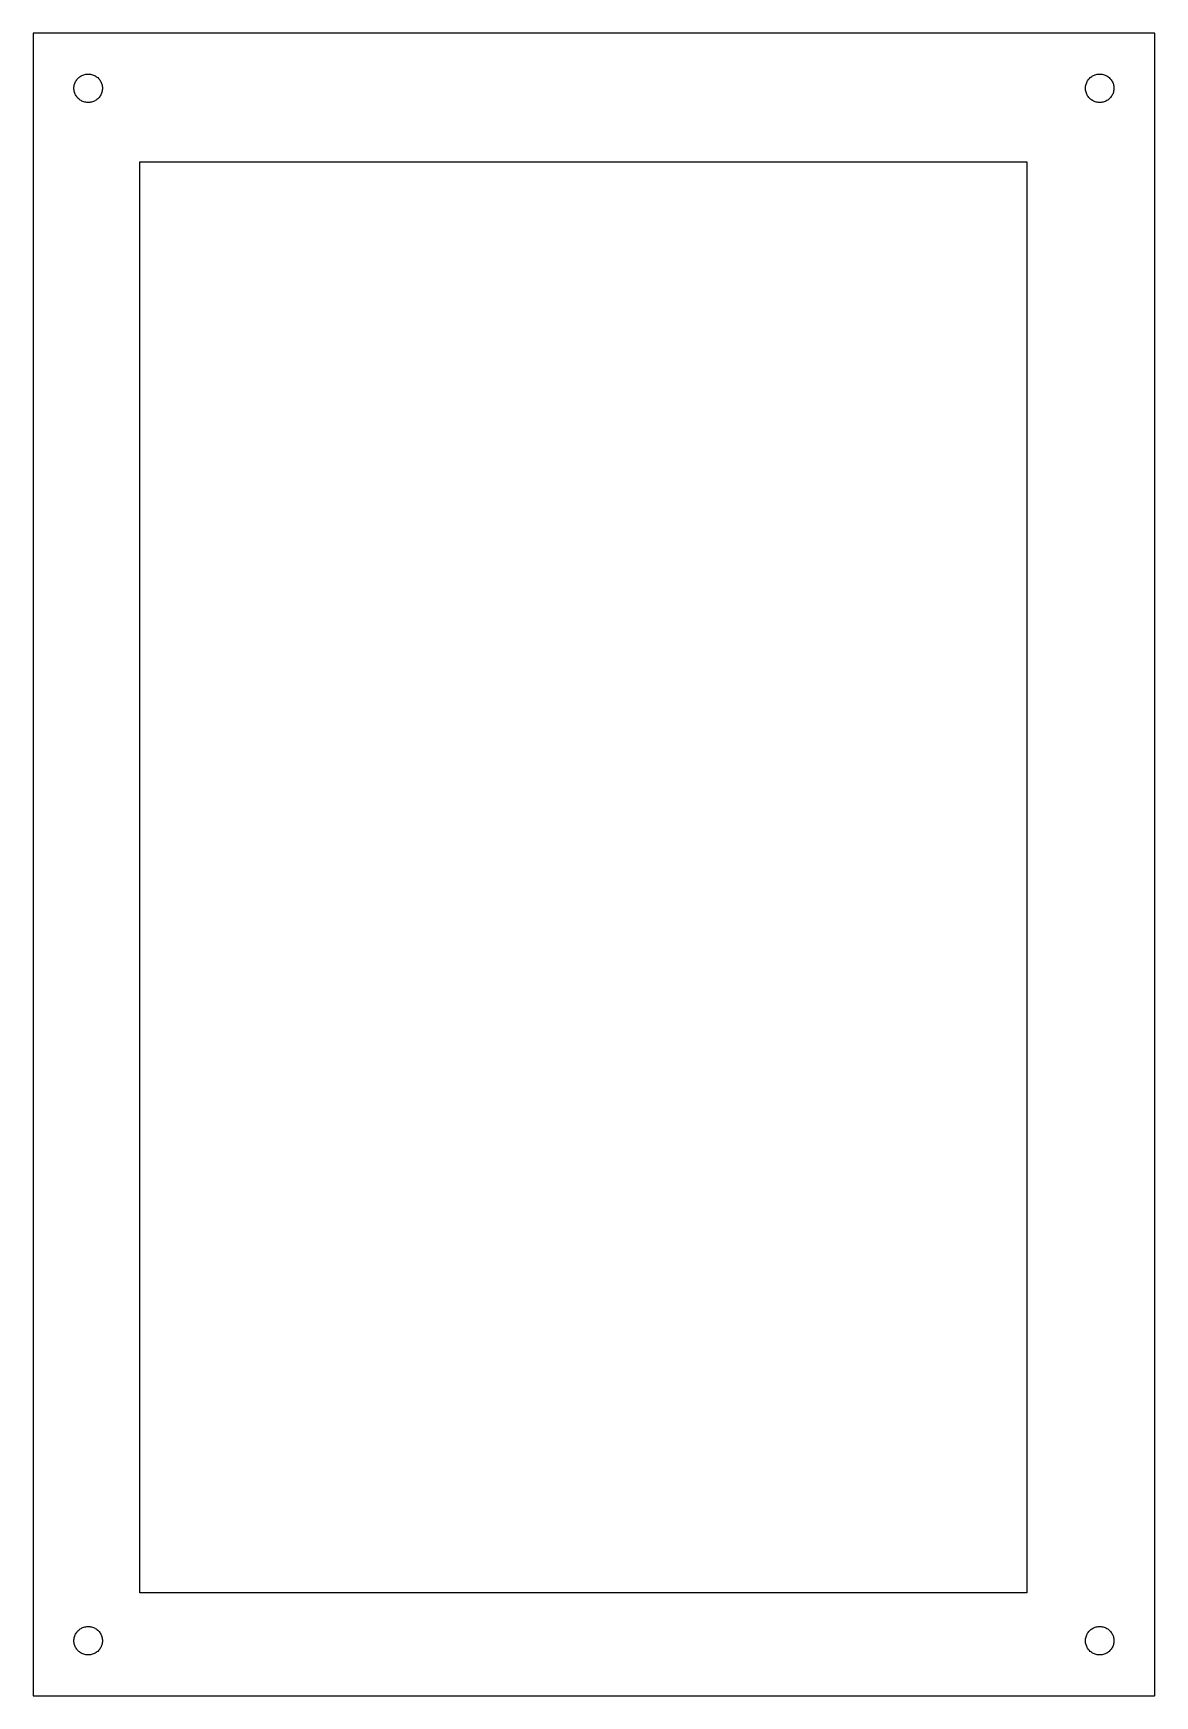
# Model space of a CAD drawing. Header units: metres. Extents: x -65 to 65, y -97 to 97.
import ezdxf

# ---------------------------------------------------------------- set-up
doc = ezdxf.new("R2010")
doc.units = ezdxf.units.M

msp = doc.modelspace()

# ---------------------------------------------------------------- linework, layer by layer
for p, q in [((65.41, 97.0173), (-65.43, 97.0173)), ((-65.43, 97.0173), (-65.43, -97.0173)), ((65.44, 97), (65.41, 97.0173)), ((65.44, -97), (65.44, 97)), ((-60.5799, 91.1678), (-60.5365, 91.2752)), ((-60.5365, 91.2752), (-60.4857, 91.3793)), ((-60.4857, 91.3793), (-60.4278, 91.4797)), ((-60.4278, 91.4797), (-60.363, 91.5757)), ((-60.363, 91.5757), (-60.2916, 91.667)), ((-60.2916, 91.667), (-60.2141, 91.7531)), ((-60.2141, 91.7531), (-60.1308, 91.8336)), ((-60.1308, 91.8336), (-60.042, 91.9081)), ((-60.042, 91.9081), (-59.9483, 91.9762)), ((-59.9483, 91.9762), (-59.85, 92.0376)), ((-59.85, 92.0376), (-59.7477, 92.092)), ((-59.7477, 92.092), (-59.6418, 92.1391)), ((-59.6418, 92.1391), (-59.533, 92.1788)), ((-59.533, 92.1788), (-59.4216, 92.2107)), ((-59.4216, 92.2107), (-59.3083, 92.2348)), ((-59.3083, 92.2348), (-59.1935, 92.2509)), ((-59.1935, 92.2509), (-59.0779, 92.259)), ((-59.0779, 92.259), (-58.9621, 92.259)), ((-58.9621, 92.259), (-58.8465, 92.2509)), ((-58.8465, 92.2509), (-58.7317, 92.2348)), ((-58.7317, 92.2348), (-58.6184, 92.2107)), ((-58.6184, 92.2107), (-58.507, 92.1788)), ((-58.507, 92.1788), (-58.3982, 92.1391)), ((-58.3982, 92.1391), (-58.2923, 92.092)), ((-58.2923, 92.092), (-58.19, 92.0376)), ((-58.19, 92.0376), (-58.0917, 91.9762)), ((-58.0917, 91.9762), (-57.998, 91.9081)), ((-57.998, 91.9081), (-57.9092, 91.8336)), ((-57.9092, 91.8336), (-57.8259, 91.7531)), ((-57.8259, 91.7531), (-57.7484, 91.667)), ((-57.7484, 91.667), (-57.677, 91.5757)), ((-57.677, 91.5757), (-57.6122, 91.4797)), ((-57.6122, 91.4797), (-57.5543, 91.3793)), ((-57.5543, 91.3793), (-57.5035, 91.2752)), ((-57.5035, 91.2752), (-57.4601, 91.1678)), ((57.4601, 91.1678), (57.5035, 91.2752)), ((57.5035, 91.2752), (57.5543, 91.3793)), ((57.5543, 91.3793), (57.6122, 91.4797)), ((57.6122, 91.4797), (57.677, 91.5757)), ((57.677, 91.5757), (57.7484, 91.667)), ((57.7484, 91.667), (57.8259, 91.7531)), ((57.8259, 91.7531), (57.9092, 91.8336)), ((57.9092, 91.8336), (57.998, 91.9081)), ((57.998, 91.9081), (58.0917, 91.9762)), ((58.0917, 91.9762), (58.19, 92.0376)), ((58.19, 92.0376), (58.2923, 92.092)), ((58.2923, 92.092), (58.3982, 92.1391)), ((58.3982, 92.1391), (58.507, 92.1788)), ((58.507, 92.1788), (58.6184, 92.2107)), ((58.6184, 92.2107), (58.7317, 92.2348)), ((58.7317, 92.2348), (58.8465, 92.2509)), ((58.8465, 92.2509), (58.9621, 92.259)), ((58.9621, 92.259), (59.0779, 92.259)), ((59.0779, 92.259), (59.1935, 92.2509)), ((59.1935, 92.2509), (59.3083, 92.2348)), ((59.3083, 92.2348), (59.4216, 92.2107)), ((59.4216, 92.2107), (59.533, 92.1788)), ((59.533, 92.1788), (59.6418, 92.1391)), ((59.6418, 92.1391), (59.7477, 92.092)), ((59.7477, 92.092), (59.85, 92.0376)), ((59.85, 92.0376), (59.9483, 91.9762)), ((59.9483, 91.9762), (60.042, 91.9081)), ((60.042, 91.9081), (60.1308, 91.8336)), ((60.1308, 91.8336), (60.2141, 91.7531)), ((60.2141, 91.7531), (60.2916, 91.667)), ((60.2916, 91.667), (60.363, 91.5757)), ((60.363, 91.5757), (60.4278, 91.4797)), ((60.4278, 91.4797), (60.4857, 91.3793)), ((60.4857, 91.3793), (60.5365, 91.2752)), ((60.5365, 91.2752), (60.5799, 91.1678)), ((-60.68, 90.6), (-60.676, 90.7158)), ((-60.676, 90.4842), (-60.68, 90.6)), ((-60.676, 90.7158), (-60.6638, 90.831)), ((-60.6638, 90.369), (-60.676, 90.4842)), ((-60.6638, 90.831), (-60.6437, 90.9451)), ((-60.6437, 90.2549), (-60.6638, 90.369)), ((-60.6437, 90.9451), (-60.6157, 91.0576)), ((-60.6157, 90.1424), (-60.6437, 90.2549)), ((-60.6157, 91.0576), (-60.5799, 91.1678)), ((-60.5799, 90.0322), (-60.6157, 90.1424)), ((-60.5365, 89.9248), (-60.5799, 90.0322)), ((-60.4857, 89.8207), (-60.5365, 89.9248)), ((-60.4278, 89.7203), (-60.4857, 89.8207)), ((-60.363, 89.6243), (-60.4278, 89.7203)), ((-60.2916, 89.533), (-60.363, 89.6243)), ((-60.2141, 89.4469), (-60.2916, 89.533)), ((-60.1308, 89.3664), (-60.2141, 89.4469)), ((-60.042, 89.2919), (-60.1308, 89.3664)), ((-59.9483, 89.2238), (-60.042, 89.2919)), ((-57.998, 89.2919), (-58.0917, 89.2238)), ((-57.9092, 89.3664), (-57.998, 89.2919)), ((-57.8259, 89.4469), (-57.9092, 89.3664)), ((-57.7484, 89.533), (-57.8259, 89.4469)), ((-57.677, 89.6243), (-57.7484, 89.533)), ((-57.6122, 89.7203), (-57.677, 89.6243)), ((-57.5543, 89.8207), (-57.6122, 89.7203)), ((-57.5035, 89.9248), (-57.5543, 89.8207)), ((-57.4601, 90.0322), (-57.5035, 89.9248)), ((-57.4601, 91.1678), (-57.4243, 91.0576)), ((-57.4243, 90.1424), (-57.4601, 90.0322)), ((-57.4243, 91.0576), (-57.3963, 90.9451)), ((-57.3963, 90.2549), (-57.4243, 90.1424)), ((-57.3963, 90.9451), (-57.3762, 90.831)), ((-57.3762, 90.369), (-57.3963, 90.2549)), ((-57.3762, 90.831), (-57.364, 90.7158)), ((-57.364, 90.4842), (-57.3762, 90.369)), ((-57.364, 90.7158), (-57.36, 90.6)), ((-57.36, 90.6), (-57.364, 90.4842)), ((57.36, 90.6), (57.364, 90.7158)), ((57.364, 90.4842), (57.36, 90.6)), ((57.364, 90.7158), (57.3762, 90.831)), ((57.3762, 90.369), (57.364, 90.4842)), ((57.3762, 90.831), (57.3963, 90.9451)), ((57.3963, 90.2549), (57.3762, 90.369)), ((57.3963, 90.9451), (57.4243, 91.0576)), ((57.4243, 90.1424), (57.3963, 90.2549)), ((57.4243, 91.0576), (57.4601, 91.1678)), ((57.4601, 90.0322), (57.4243, 90.1424)), ((57.5035, 89.9248), (57.4601, 90.0322)), ((57.5543, 89.8207), (57.5035, 89.9248)), ((57.6122, 89.7203), (57.5543, 89.8207)), ((57.677, 89.6243), (57.6122, 89.7203)), ((57.7484, 89.533), (57.677, 89.6243)), ((57.8259, 89.4469), (57.7484, 89.533)), ((57.9092, 89.3664), (57.8259, 89.4469)), ((57.998, 89.2919), (57.9092, 89.3664)), ((58.0917, 89.2238), (57.998, 89.2919)), ((60.042, 89.2919), (59.9483, 89.2238)), ((60.1308, 89.3664), (60.042, 89.2919)), ((60.2141, 89.4469), (60.1308, 89.3664)), ((60.2916, 89.533), (60.2141, 89.4469)), ((60.363, 89.6243), (60.2916, 89.533)), ((60.4278, 89.7203), (60.363, 89.6243)), ((60.4857, 89.8207), (60.4278, 89.7203)), ((60.5365, 89.9248), (60.4857, 89.8207)), ((60.5799, 90.0322), (60.5365, 89.9248)), ((60.5799, 91.1678), (60.6157, 91.0576)), ((60.6157, 90.1424), (60.5799, 90.0322)), ((60.6157, 91.0576), (60.6437, 90.9451)), ((60.6437, 90.2549), (60.6157, 90.1424)), ((60.6437, 90.9451), (60.6638, 90.831)), ((60.6638, 90.369), (60.6437, 90.2549)), ((60.6638, 90.831), (60.676, 90.7158)), ((60.676, 90.4842), (60.6638, 90.369)), ((60.676, 90.7158), (60.68, 90.6)), ((60.68, 90.6), (60.676, 90.4842)), ((-59.85, 89.1624), (-59.9483, 89.2238)), ((-59.7477, 89.108), (-59.85, 89.1624)), ((-59.6418, 89.0609), (-59.7477, 89.108)), ((-59.533, 89.0212), (-59.6418, 89.0609)), ((-59.4216, 88.9893), (-59.533, 89.0212)), ((-59.3083, 88.9652), (-59.4216, 88.9893)), ((-59.1935, 88.9491), (-59.3083, 88.9652)), ((-59.0779, 88.941), (-59.1935, 88.9491)), ((-58.9621, 88.941), (-59.0779, 88.941)), ((-58.8465, 88.9491), (-58.9621, 88.941)), ((-58.7317, 88.9652), (-58.8465, 88.9491)), ((-58.6184, 88.9893), (-58.7317, 88.9652)), ((-58.507, 89.0212), (-58.6184, 88.9893)), ((-58.3982, 89.0609), (-58.507, 89.0212)), ((-58.2923, 89.108), (-58.3982, 89.0609)), ((-58.19, 89.1624), (-58.2923, 89.108)), ((-58.0917, 89.2238), (-58.19, 89.1624)), ((58.19, 89.1624), (58.0917, 89.2238)), ((58.2923, 89.108), (58.19, 89.1624)), ((58.3982, 89.0609), (58.2923, 89.108)), ((58.507, 89.0212), (58.3982, 89.0609)), ((58.6184, 88.9893), (58.507, 89.0212)), ((58.7317, 88.9652), (58.6184, 88.9893)), ((58.8465, 88.9491), (58.7317, 88.9652)), ((58.9621, 88.941), (58.8465, 88.9491)), ((59.0779, 88.941), (58.9621, 88.941)), ((59.1935, 88.9491), (59.0779, 88.941)), ((59.3083, 88.9652), (59.1935, 88.9491)), ((59.4216, 88.9893), (59.3083, 88.9652)), ((59.533, 89.0212), (59.4216, 88.9893)), ((59.6418, 89.0609), (59.533, 89.0212)), ((59.7477, 89.108), (59.6418, 89.0609)), ((59.85, 89.1624), (59.7477, 89.108)), ((59.9483, 89.2238), (59.85, 89.1624)), ((-53, -85), (-53, 82)), ((-53, 82), (50.5, 82)), ((50.5, 82), (50.5, -85)), ((50.5, -85), (-53, -85)), ((-60.042, -89.2919), (-59.9483, -89.2238)), ((-59.9483, -89.2238), (-59.85, -89.1624)), ((-59.85, -89.1624), (-59.7477, -89.108)), ((-59.7477, -89.108), (-59.6418, -89.0609)), ((-59.6418, -89.0609), (-59.533, -89.0212)), ((-59.533, -89.0212), (-59.4216, -88.9893)), ((-59.4216, -88.9893), (-59.3083, -88.9652)), ((-59.3083, -88.9652), (-59.1935, -88.9491)), ((-59.1935, -88.9491), (-59.0779, -88.941)), ((-59.0779, -88.941), (-58.9621, -88.941)), ((-58.9621, -88.941), (-58.8465, -88.9491)), ((-58.8465, -88.9491), (-58.7317, -88.9652)), ((-58.7317, -88.9652), (-58.6184, -88.9893)), ((-58.6184, -88.9893), (-58.507, -89.0212)), ((-58.507, -89.0212), (-58.3982, -89.0609)), ((-58.3982, -89.0609), (-58.2923, -89.108)), ((-58.2923, -89.108), (-58.19, -89.1624)), ((-58.19, -89.1624), (-58.0917, -89.2238)), ((-58.0917, -89.2238), (-57.998, -89.2919)), ((57.998, -89.2919), (58.0917, -89.2238)), ((58.0917, -89.2238), (58.19, -89.1624)), ((58.19, -89.1624), (58.2923, -89.108)), ((58.2923, -89.108), (58.3982, -89.0609)), ((58.3982, -89.0609), (58.507, -89.0212)), ((58.507, -89.0212), (58.6184, -88.9893)), ((58.6184, -88.9893), (58.7317, -88.9652)), ((58.7317, -88.9652), (58.8465, -88.9491)), ((58.8465, -88.9491), (58.9621, -88.941)), ((58.9621, -88.941), (59.0779, -88.941)), ((59.0779, -88.941), (59.1935, -88.9491)), ((59.1935, -88.9491), (59.3083, -88.9652)), ((59.3083, -88.9652), (59.4216, -88.9893)), ((59.4216, -88.9893), (59.533, -89.0212)), ((59.533, -89.0212), (59.6418, -89.0609)), ((59.6418, -89.0609), (59.7477, -89.108)), ((59.7477, -89.108), (59.85, -89.1624)), ((59.85, -89.1624), (59.9483, -89.2238)), ((59.9483, -89.2238), (60.042, -89.2919)), ((-60.68, -90.6), (-60.676, -90.4842)), ((-60.676, -90.7158), (-60.68, -90.6)), ((-60.676, -90.4842), (-60.6638, -90.369)), ((-60.6638, -90.831), (-60.676, -90.7158)), ((-60.6638, -90.369), (-60.6437, -90.2549)), ((-60.6437, -90.9451), (-60.6638, -90.831)), ((-60.6437, -90.2549), (-60.6157, -90.1424)), ((-60.6157, -91.0576), (-60.6437, -90.9451)), ((-60.6157, -90.1424), (-60.5799, -90.0322)), ((-60.5799, -91.1678), (-60.6157, -91.0576)), ((-60.5799, -90.0322), (-60.5365, -89.9248)), ((-60.5365, -91.2752), (-60.5799, -91.1678)), ((-60.5365, -89.9248), (-60.4857, -89.8207)), ((-60.4857, -89.8207), (-60.4278, -89.7203)), ((-60.4278, -89.7203), (-60.363, -89.6243)), ((-60.363, -89.6243), (-60.2916, -89.533)), ((-60.2916, -89.533), (-60.2141, -89.4469)), ((-60.2141, -89.4469), (-60.1308, -89.3664)), ((-60.1308, -89.3664), (-60.042, -89.2919)), ((-57.998, -89.2919), (-57.9092, -89.3664)), ((-57.9092, -89.3664), (-57.8259, -89.4469)), ((-57.8259, -89.4469), (-57.7484, -89.533)), ((-57.7484, -89.533), (-57.677, -89.6243)), ((-57.677, -89.6243), (-57.6122, -89.7203)), ((-57.6122, -89.7203), (-57.5543, -89.8207)), ((-57.5543, -89.8207), (-57.5035, -89.9248)), ((-57.5035, -89.9248), (-57.4601, -90.0322)), ((-57.4601, -91.1678), (-57.5035, -91.2752)), ((-57.4601, -90.0322), (-57.4243, -90.1424)), ((-57.4243, -91.0576), (-57.4601, -91.1678)), ((-57.4243, -90.1424), (-57.3963, -90.2549)), ((-57.3963, -90.9451), (-57.4243, -91.0576)), ((-57.3963, -90.2549), (-57.3762, -90.369)), ((-57.3762, -90.831), (-57.3963, -90.9451)), ((-57.3762, -90.369), (-57.364, -90.4842)), ((-57.364, -90.7158), (-57.3762, -90.831)), ((-57.364, -90.4842), (-57.36, -90.6)), ((-57.36, -90.6), (-57.364, -90.7158)), ((57.36, -90.6), (57.364, -90.4842)), ((57.364, -90.7158), (57.36, -90.6)), ((57.364, -90.4842), (57.3762, -90.369)), ((57.3762, -90.831), (57.364, -90.7158)), ((57.3762, -90.369), (57.3963, -90.2549)), ((57.3963, -90.9451), (57.3762, -90.831)), ((57.3963, -90.2549), (57.4243, -90.1424)), ((57.4243, -91.0576), (57.3963, -90.9451)), ((57.4243, -90.1424), (57.4601, -90.0322)), ((57.4601, -91.1678), (57.4243, -91.0576)), ((57.4601, -90.0322), (57.5035, -89.9248)), ((57.5035, -91.2752), (57.4601, -91.1678)), ((57.5035, -89.9248), (57.5543, -89.8207)), ((57.5543, -89.8207), (57.6122, -89.7203)), ((57.6122, -89.7203), (57.677, -89.6243)), ((57.677, -89.6243), (57.7484, -89.533)), ((57.7484, -89.533), (57.8259, -89.4469)), ((57.8259, -89.4469), (57.9092, -89.3664)), ((57.9092, -89.3664), (57.998, -89.2919)), ((60.042, -89.2919), (60.1308, -89.3664)), ((60.1308, -89.3664), (60.2141, -89.4469)), ((60.2141, -89.4469), (60.2916, -89.533)), ((60.2916, -89.533), (60.363, -89.6243)), ((60.363, -89.6243), (60.4278, -89.7203)), ((60.4278, -89.7203), (60.4857, -89.8207)), ((60.4857, -89.8207), (60.5365, -89.9248)), ((60.5365, -89.9248), (60.5799, -90.0322)), ((60.5799, -91.1678), (60.5365, -91.2752)), ((60.5799, -90.0322), (60.6157, -90.1424)), ((60.6157, -91.0576), (60.5799, -91.1678)), ((60.6157, -90.1424), (60.6437, -90.2549)), ((60.6437, -90.9451), (60.6157, -91.0576)), ((60.6437, -90.2549), (60.6638, -90.369)), ((60.6638, -90.831), (60.6437, -90.9451)), ((60.6638, -90.369), (60.676, -90.4842)), ((60.676, -90.7158), (60.6638, -90.831)), ((60.676, -90.4842), (60.68, -90.6)), ((60.68, -90.6), (60.676, -90.7158)), ((-60.4857, -91.3793), (-60.5365, -91.2752)), ((-60.4278, -91.4797), (-60.4857, -91.3793)), ((-60.363, -91.5757), (-60.4278, -91.4797)), ((-60.2916, -91.667), (-60.363, -91.5757)), ((-60.2141, -91.7531), (-60.2916, -91.667)), ((-60.1308, -91.8336), (-60.2141, -91.7531)), ((-60.042, -91.9081), (-60.1308, -91.8336)), ((-59.9483, -91.9762), (-60.042, -91.9081)), ((-59.85, -92.0376), (-59.9483, -91.9762)), ((-59.7477, -92.092), (-59.85, -92.0376)), ((-59.6418, -92.1391), (-59.7477, -92.092)), ((-59.533, -92.1788), (-59.6418, -92.1391)), ((-59.4216, -92.2107), (-59.533, -92.1788)), ((-59.3083, -92.2348), (-59.4216, -92.2107)), ((-59.1935, -92.2509), (-59.3083, -92.2348)), ((-59.0779, -92.259), (-59.1935, -92.2509)), ((-58.9621, -92.259), (-59.0779, -92.259)), ((-58.8465, -92.2509), (-58.9621, -92.259)), ((-58.7317, -92.2348), (-58.8465, -92.2509)), ((-58.6184, -92.2107), (-58.7317, -92.2348)), ((-58.507, -92.1788), (-58.6184, -92.2107)), ((-58.3982, -92.1391), (-58.507, -92.1788)), ((-58.2923, -92.092), (-58.3982, -92.1391)), ((-58.19, -92.0376), (-58.2923, -92.092)), ((-58.0917, -91.9762), (-58.19, -92.0376)), ((-57.998, -91.9081), (-58.0917, -91.9762)), ((-57.9092, -91.8336), (-57.998, -91.9081)), ((-57.8259, -91.7531), (-57.9092, -91.8336)), ((-57.7484, -91.667), (-57.8259, -91.7531)), ((-57.677, -91.5757), (-57.7484, -91.667)), ((-57.6122, -91.4797), (-57.677, -91.5757)), ((-57.5543, -91.3793), (-57.6122, -91.4797)), ((-57.5035, -91.2752), (-57.5543, -91.3793)), ((57.5543, -91.3793), (57.5035, -91.2752)), ((57.6122, -91.4797), (57.5543, -91.3793)), ((57.677, -91.5757), (57.6122, -91.4797)), ((57.7484, -91.667), (57.677, -91.5757)), ((57.8259, -91.7531), (57.7484, -91.667)), ((57.9092, -91.8336), (57.8259, -91.7531)), ((57.998, -91.9081), (57.9092, -91.8336)), ((58.0917, -91.9762), (57.998, -91.9081)), ((58.19, -92.0376), (58.0917, -91.9762)), ((58.2923, -92.092), (58.19, -92.0376)), ((58.3982, -92.1391), (58.2923, -92.092)), ((58.507, -92.1788), (58.3982, -92.1391)), ((58.6184, -92.2107), (58.507, -92.1788)), ((58.7317, -92.2348), (58.6184, -92.2107)), ((58.8465, -92.2509), (58.7317, -92.2348)), ((58.9621, -92.259), (58.8465, -92.2509)), ((59.0779, -92.259), (58.9621, -92.259)), ((59.1935, -92.2509), (59.0779, -92.259)), ((59.3083, -92.2348), (59.1935, -92.2509)), ((59.4216, -92.2107), (59.3083, -92.2348)), ((59.533, -92.1788), (59.4216, -92.2107)), ((59.6418, -92.1391), (59.533, -92.1788)), ((59.7477, -92.092), (59.6418, -92.1391)), ((59.85, -92.0376), (59.7477, -92.092)), ((59.9483, -91.9762), (59.85, -92.0376)), ((60.042, -91.9081), (59.9483, -91.9762)), ((60.1308, -91.8336), (60.042, -91.9081)), ((60.2141, -91.7531), (60.1308, -91.8336)), ((60.2916, -91.667), (60.2141, -91.7531)), ((60.363, -91.5757), (60.2916, -91.667)), ((60.4278, -91.4797), (60.363, -91.5757)), ((60.4857, -91.3793), (60.4278, -91.4797)), ((60.5365, -91.2752), (60.4857, -91.3793)), ((-65.43, -97.0173), (65.41, -97.0173)), ((65.41, -97.0173), (65.44, -97))]:
    msp.add_line(p, q)

doc.saveas('drawing.dxf')
